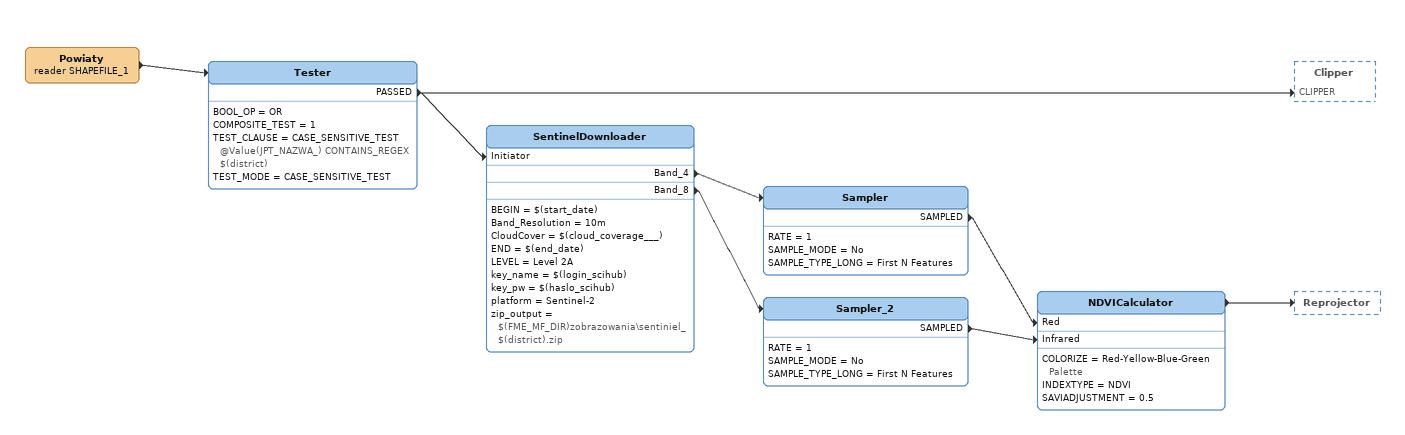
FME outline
Powiaty (reader SHAPEFILE_1)
    -> Tester
Tester
    BOOL_OP = OR
    COMPOSITE_TEST = 1
    TEST_CLAUSE = CASE_SENSITIVE_TEST @Value(JPT_NAZWA_) CONTAINS_REGEX $(district)
    TEST_MODE = CASE_SENSITIVE_TEST
    PASSED -> SentinelDownloader [Initiator]
    PASSED -> Clipper [CLIPPER]
SentinelDownloader
    BEGIN = $(start_date)
    Band_Resolution = 10m
    CloudCover = $(cloud_coverage___)
    END = $(end_date)
    LEVEL = Level 2A
    key_name = $(login_scihub)
    key_pw = $(haslo_scihub)
    platform = Sentinel-2
    zip_output = $(FME_MF_DIR)zobrazowania\sentiniel_$(district).zip
    Band_4 -> Sampler
    Band_8 -> Sampler_2
Sampler
    RATE = 1
    SAMPLE_MODE = No
    SAMPLE_TYPE_LONG = First N Features
    SAMPLED -> NDVICalculator [Red]
Sampler_2
    RATE = 1
    SAMPLE_MODE = No
    SAMPLE_TYPE_LONG = First N Features
    SAMPLED -> NDVICalculator [Infrared]
NDVICalculator
    COLORIZE = Red-Yellow-Blue-Green Palette
    INDEXTYPE = NDVI
    SAVIADJUSTMENT = 0.5
    -> Reprojector
